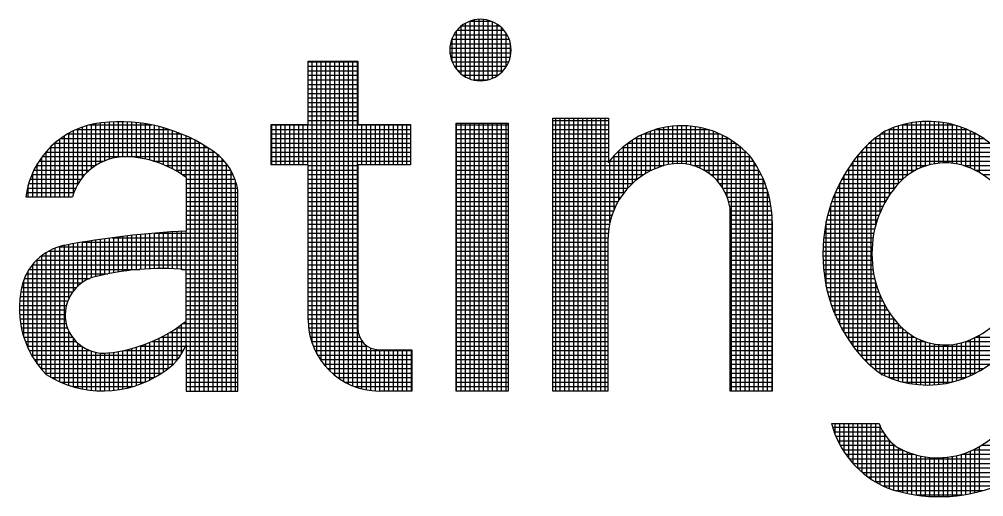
# Model space of a CAD drawing. Header units: inches. Extents: x 1131 to 1972, y 12 to 606.
# Drawn here: x 1849.636 to 1853.351, y 111.971 to 113.808 of the extents above; entities that cross this region are included whole.
import ezdxf

# ---------------------------------------------------------------- set-up
doc = ezdxf.new("R2010")
doc.units = ezdxf.units.IN
doc.header["$MEASUREMENT"] = 0
doc.layers.add('BG ÇÑ±¹Áö¿ª³\xad¹æ±â¼úÁÖ½ÄÈ¸»ç CI', color=7, linetype='Continuous')

msp = doc.modelspace()

# ---------------------------------------------------------------- linework, layer by layer
at = {"layer": 'BG ÇÑ±¹Áö¿ª³\xad¹æ±â¼úÁÖ½ÄÈ¸»ç CI', "color": 7, "linetype": 'Continuous', "lineweight": 25}
for p, q in [((1851.3378, 113.5984), (1851.3378, 113.7818)), ((1851.3402, 113.7837), (1851.4846, 113.7837)), ((1851.3552, 113.5867), (1851.3552, 113.7936)), ((1851.3716, 113.8011), (1851.4532, 113.8011)), ((1851.3726, 113.5789), (1851.3726, 113.8014)), ((1851.3899, 113.5741), (1851.3899, 113.8062)), ((1851.4073, 113.5721), (1851.4073, 113.8082)), ((1851.4247, 113.5726), (1851.4247, 113.8077)), ((1851.442, 113.5757), (1851.442, 113.8046)), ((1851.4594, 113.5817), (1851.4594, 113.7986)), ((1851.4768, 113.591), (1851.4768, 113.7893)), ((1851.3099, 113.749), (1851.5149, 113.749)), ((1851.3205, 113.6158), (1851.3205, 113.7644)), ((1851.3221, 113.7663), (1851.5027, 113.7663)), ((1851.4941, 113.6048), (1851.4941, 113.7755)), ((1851.5115, 113.6257), (1851.5115, 113.7546)), ((1851.2967, 113.7143), (1851.5281, 113.7143)), ((1851.3017, 113.7316), (1851.5231, 113.7316)), ((1851.3031, 113.6451), (1851.3031, 113.7351)), ((1851.5289, 113.67), (1851.5289, 113.7103)), ((1851.2944, 113.6969), (1851.5304, 113.6969)), ((1851.2947, 113.6795), (1851.5301, 113.6795)), ((1850.7492, 113.4034), (1850.7492, 113.647)), ((1850.7492, 113.647), (1850.9396, 113.647)), ((1850.7492, 113.6448), (1850.9396, 113.6448)), ((1850.7648, 112.56), (1850.7648, 113.647)), ((1850.7822, 112.5209), (1850.7822, 113.647)), ((1850.7995, 112.493), (1850.7995, 113.647)), ((1850.8169, 112.471), (1850.8169, 113.647)), ((1850.8343, 112.4529), (1850.8343, 113.647)), ((1850.8516, 112.4378), (1850.8516, 113.647)), ((1850.869, 112.4249), (1850.869, 113.647)), ((1850.8864, 112.4141), (1850.8864, 113.647)), ((1850.9037, 112.4049), (1850.9037, 113.647)), ((1850.9211, 112.3973), (1850.9211, 113.647)), ((1850.9385, 112.391), (1850.9385, 113.647)), ((1850.9396, 113.647), (1850.9396, 113.4034)), ((1851.2976, 113.6622), (1851.5272, 113.6622)), ((1851.3032, 113.6448), (1851.5215, 113.6448)), ((1850.7492, 113.6274), (1850.9396, 113.6274)), ((1850.7492, 113.6101), (1850.9396, 113.6101)), ((1851.3122, 113.6274), (1851.5126, 113.6274)), ((1851.3255, 113.6101), (1851.4993, 113.6101)), ((1850.7492, 113.5927), (1850.9396, 113.5927)), ((1850.7492, 113.5753), (1850.9396, 113.5753)), ((1851.3455, 113.5927), (1851.4793, 113.5927)), ((1851.3843, 113.5753), (1851.4405, 113.5753)), ((1850.7492, 113.558), (1850.9396, 113.558)), ((1850.7492, 113.5406), (1850.9396, 113.5406)), ((1850.7492, 113.5232), (1850.9396, 113.5232)), ((1850.7492, 113.5059), (1850.9396, 113.5059)), ((1850.7492, 113.4885), (1850.9396, 113.4885)), ((1850.7492, 113.4712), (1850.9396, 113.4712)), ((1850.7492, 113.4538), (1850.9396, 113.4538)), ((1849.9487, 113.2561), (1849.9487, 113.4099)), ((1849.966, 113.264), (1849.966, 113.4117)), ((1849.9834, 113.2701), (1849.9834, 113.413)), ((1850.0008, 113.2745), (1850.0008, 113.4138)), ((1850.0181, 113.2775), (1850.0181, 113.4141)), ((1850.0355, 113.2789), (1850.0355, 113.414)), ((1850.0529, 113.2789), (1850.0529, 113.4134)), ((1850.0702, 113.2779), (1850.0702, 113.4123)), ((1850.0876, 113.2761), (1850.0876, 113.4107)), ((1850.7492, 113.4364), (1850.9396, 113.4364)), ((1850.7492, 113.4191), (1850.9396, 113.4191)), ((1851.691, 112.3777), (1851.691, 113.4281)), ((1851.691, 113.4281), (1851.9059, 113.4281)), ((1851.691, 113.4191), (1851.9059, 113.4191)), ((1851.7025, 112.3777), (1851.7025, 113.4281)), ((1851.7199, 112.3777), (1851.7199, 113.4281)), ((1851.7372, 112.3777), (1851.7372, 113.4281)), ((1851.7546, 112.3777), (1851.7546, 113.4281)), ((1851.772, 112.3777), (1851.772, 113.4281)), ((1851.7893, 112.3777), (1851.7893, 113.4281)), ((1851.8067, 112.3777), (1851.8067, 113.4281)), ((1851.824, 112.3777), (1851.824, 113.4281)), ((1851.8414, 112.3777), (1851.8414, 113.4281)), ((1851.8588, 112.3777), (1851.8588, 113.4281)), ((1851.8761, 112.3777), (1851.8761, 113.4281)), ((1851.8935, 112.3777), (1851.8935, 113.4281)), ((1851.9059, 113.4281), (1851.9059, 113.258)), ((1853.0743, 113.2194), (1853.0743, 113.4105)), ((1853.0917, 113.2291), (1853.0917, 113.413)), ((1853.109, 113.2371), (1853.109, 113.4147)), ((1853.1264, 113.2435), (1853.1264, 113.4155)), ((1853.1437, 113.2485), (1853.1437, 113.4156)), ((1853.1611, 113.2521), (1853.1611, 113.4148)), ((1853.1785, 113.2545), (1853.1785, 113.4133)), ((1853.1958, 113.2556), (1853.1958, 113.4109)), ((1849.8445, 113.1357), (1849.8445, 113.3791)), ((1849.8559, 113.3843), (1850.2134, 113.3843)), ((1849.8619, 113.1739), (1849.8619, 113.3869)), ((1849.8792, 113.1994), (1849.8792, 113.3936)), ((1849.8966, 113.2187), (1849.8966, 113.3991)), ((1849.9058, 113.4017), (1850.1464, 113.4017)), ((1849.914, 113.2339), (1849.914, 113.4037)), ((1849.9313, 113.2462), (1849.9313, 113.4073)), ((1850.105, 113.2736), (1850.105, 113.4086)), ((1850.1223, 113.2703), (1850.1223, 113.4061)), ((1850.1397, 113.2662), (1850.1397, 113.403)), ((1850.1571, 113.2613), (1850.1571, 113.3995)), ((1850.1744, 113.2555), (1850.1744, 113.3954)), ((1850.1918, 113.2488), (1850.1918, 113.3908)), ((1850.2091, 113.2412), (1850.2091, 113.3857)), ((1850.2265, 113.2326), (1850.2265, 113.38)), ((1850.2439, 113.2229), (1850.2439, 113.3738)), ((1850.6063, 113.2487), (1850.6063, 113.4034)), ((1850.6063, 113.4034), (1850.7492, 113.4034)), ((1850.6063, 113.4017), (1851.1431, 113.4017)), ((1850.6063, 113.3843), (1851.1431, 113.3843)), ((1850.6085, 113.2487), (1850.6085, 113.4034)), ((1850.6259, 113.2487), (1850.6259, 113.4034)), ((1850.6433, 113.2487), (1850.6433, 113.4034)), ((1850.6606, 113.2487), (1850.6606, 113.4034)), ((1850.678, 113.2487), (1850.678, 113.4034)), ((1850.6954, 113.2487), (1850.6954, 113.4034)), ((1850.7127, 113.2487), (1850.7127, 113.4034)), ((1850.7301, 113.2487), (1850.7301, 113.4034)), ((1850.7474, 113.2487), (1850.7474, 113.4034)), ((1850.9396, 113.4034), (1851.1431, 113.4034)), ((1850.9558, 113.2487), (1850.9558, 113.4034)), ((1850.9732, 113.2487), (1850.9732, 113.4034)), ((1850.9906, 113.2487), (1850.9906, 113.4034)), ((1851.0079, 113.2487), (1851.0079, 113.4034)), ((1851.0253, 113.2487), (1851.0253, 113.4034)), ((1851.0426, 113.2487), (1851.0426, 113.4034)), ((1851.06, 113.2487), (1851.06, 113.4034)), ((1851.0774, 113.2487), (1851.0774, 113.4034)), ((1851.0947, 113.2487), (1851.0947, 113.4034)), ((1851.1121, 113.2487), (1851.1121, 113.4034)), ((1851.1295, 113.2487), (1851.1295, 113.4034)), ((1851.1431, 113.4034), (1851.1431, 113.2487)), ((1851.3195, 113.4086), (1851.5192, 113.4086)), ((1851.3195, 112.3777), (1851.3195, 113.4086)), ((1851.3195, 113.4017), (1851.5192, 113.4017)), ((1851.3195, 113.3843), (1851.5192, 113.3843)), ((1851.3205, 112.3777), (1851.3205, 113.4086)), ((1851.3378, 112.3777), (1851.3378, 113.4086)), ((1851.3552, 112.3777), (1851.3552, 113.4086)), ((1851.3726, 112.3777), (1851.3726, 113.4086)), ((1851.3899, 112.3777), (1851.3899, 113.4086)), ((1851.4073, 112.3777), (1851.4073, 113.4086)), ((1851.4247, 112.3777), (1851.4247, 113.4086)), ((1851.442, 112.3777), (1851.442, 113.4086)), ((1851.4594, 112.3777), (1851.4594, 113.4086)), ((1851.4768, 112.3777), (1851.4768, 113.4086)), ((1851.4941, 112.3777), (1851.4941, 113.4086)), ((1851.5115, 112.3777), (1851.5115, 113.4086)), ((1851.5192, 113.4086), (1851.5192, 112.3777)), ((1851.691, 113.4017), (1851.9059, 113.4017)), ((1851.691, 113.3843), (1851.9059, 113.3843)), ((1852.0671, 113.2251), (1852.0671, 113.3775)), ((1852.0845, 113.2331), (1852.0845, 113.3834)), ((1852.0877, 113.3843), (1852.2881, 113.3843)), ((1852.1019, 113.2399), (1852.1019, 113.3882)), ((1852.1192, 113.2455), (1852.1192, 113.3921)), ((1852.1366, 113.2496), (1852.1366, 113.3951)), ((1852.154, 113.2522), (1852.154, 113.3972)), ((1852.1713, 113.2533), (1852.1713, 113.3985)), ((1852.1887, 113.2529), (1852.1887, 113.3989)), ((1852.2061, 113.2509), (1852.2061, 113.3984)), ((1852.2234, 113.2474), (1852.2234, 113.3971)), ((1852.2408, 113.2423), (1852.2408, 113.3949)), ((1852.2582, 113.2353), (1852.2582, 113.3918)), ((1852.2755, 113.2264), (1852.2755, 113.3878)), ((1852.2929, 113.2151), (1852.2929, 113.3829)), ((1852.3103, 113.201), (1852.3103, 113.377)), ((1852.9701, 113.1024), (1852.9701, 113.3769)), ((1852.9856, 113.3843), (1853.2871, 113.3843)), ((1852.9875, 113.1312), (1852.9875, 113.3851)), ((1853.0048, 113.1555), (1853.0048, 113.3921)), ((1853.0222, 113.1764), (1853.0222, 113.398)), ((1853.0345, 113.4017), (1853.2382, 113.4017)), ((1853.0396, 113.1936), (1853.0396, 113.4031)), ((1853.0569, 113.2077), (1853.0569, 113.4072)), ((1853.2132, 113.2554), (1853.2132, 113.4078)), ((1853.2306, 113.254), (1853.2306, 113.4037)), ((1853.2479, 113.2514), (1853.2479, 113.3988)), ((1853.2653, 113.2475), (1853.2653, 113.393)), ((1853.2827, 113.2422), (1853.2827, 113.3862)), ((1853.3, 113.2356), (1853.3, 113.3784)), ((1849.7924, 113.1252), (1849.7924, 113.3475)), ((1849.7953, 113.3496), (1850.2999, 113.3496)), ((1849.8098, 113.1252), (1849.8098, 113.3595)), ((1849.8219, 113.367), (1850.2612, 113.367)), ((1849.8271, 113.1252), (1849.8271, 113.37)), ((1850.2612, 113.212), (1850.2612, 113.367)), ((1850.2786, 113.1999), (1850.2786, 113.3595)), ((1850.296, 112.3777), (1850.296, 113.3515)), ((1850.3133, 112.3777), (1850.3133, 113.3428)), ((1850.6063, 113.367), (1851.1431, 113.367)), ((1850.6063, 113.3496), (1851.1431, 113.3496)), ((1851.3195, 113.367), (1851.5192, 113.367)), ((1851.3195, 113.3496), (1851.5192, 113.3496)), ((1851.691, 113.367), (1851.9059, 113.367)), ((1851.691, 113.3496), (1851.9059, 113.3496)), ((1851.9977, 113.1766), (1851.9977, 113.3432)), ((1852.0081, 113.3496), (1852.3677, 113.3496)), ((1852.0151, 113.1916), (1852.0151, 113.3536)), ((1852.0324, 113.2045), (1852.0324, 113.3627)), ((1852.0413, 113.367), (1852.3345, 113.367)), ((1852.0498, 113.2156), (1852.0498, 113.3707)), ((1852.3276, 113.1831), (1852.3276, 113.37)), ((1852.345, 113.1596), (1852.345, 113.362)), ((1852.3623, 113.1251), (1852.3623, 113.3527)), ((1852.3797, 112.3777), (1852.3797, 113.3421)), ((1852.918, 112.4728), (1852.918, 113.3381)), ((1852.9318, 113.3496), (1853.35, 113.3496)), ((1852.9354, 113.0173), (1852.9354, 113.3524)), ((1852.9527, 113.0667), (1852.9527, 113.3653)), ((1852.9551, 113.367), (1853.322, 113.367)), ((1853.3174, 113.2276), (1853.3174, 113.3695)), ((1853.3348, 113.2184), (1853.3348, 113.3595)), ((1849.7403, 113.1252), (1849.7403, 113.2995)), ((1849.7546, 113.3149), (1850.3616, 113.3149)), ((1849.7577, 113.1252), (1849.7577, 113.3179)), ((1849.7733, 113.3322), (1850.3328, 113.3322)), ((1849.775, 113.1252), (1849.775, 113.3337)), ((1850.3307, 112.3777), (1850.3307, 113.3334)), ((1850.3481, 112.3777), (1850.3481, 113.3233)), ((1850.3654, 112.3777), (1850.3654, 113.3124)), ((1850.3828, 112.3777), (1850.3828, 113.3008)), ((1850.6063, 113.3322), (1851.1431, 113.3322)), ((1850.6063, 113.3149), (1851.1431, 113.3149)), ((1851.3195, 113.3322), (1851.5192, 113.3322)), ((1851.3195, 113.3149), (1851.5192, 113.3149)), ((1851.691, 113.3322), (1851.9059, 113.3322)), ((1851.691, 113.3149), (1851.9059, 113.3149)), ((1851.9456, 113.112), (1851.9456, 113.3025)), ((1851.9594, 113.3149), (1852.4164, 113.3149)), ((1851.963, 113.1379), (1851.963, 113.3178)), ((1851.9803, 113.1589), (1851.9803, 113.3313)), ((1851.9816, 113.3322), (1852.3942, 113.3322)), ((1852.3971, 112.3777), (1852.3971, 113.3301)), ((1852.4144, 112.3777), (1852.4144, 113.3165)), ((1852.4318, 112.3777), (1852.4318, 113.3009)), ((1852.8833, 112.5067), (1852.8833, 113.3042)), ((1852.8933, 113.3149), (1853.3935, 113.3149)), ((1852.9006, 112.4887), (1852.9006, 113.3222)), ((1852.9114, 113.3322), (1853.3734, 113.3322)), ((1849.7124, 113.2628), (1849.9631, 113.2628)), ((1849.7229, 113.1252), (1849.7229, 113.2779)), ((1849.7246, 113.2801), (1850.4089, 113.2801)), ((1849.7386, 113.2975), (1850.3874, 113.2975)), ((1850.152, 113.2628), (1850.4258, 113.2628)), ((1850.4002, 112.3777), (1850.4002, 113.2877)), ((1850.4175, 112.3777), (1850.4175, 113.2717)), ((1850.6063, 113.2975), (1851.1431, 113.2975)), ((1850.6063, 113.2801), (1851.1431, 113.2801)), ((1850.6063, 113.2628), (1851.1431, 113.2628)), ((1851.3195, 113.2975), (1851.5192, 113.2975)), ((1851.3195, 113.2801), (1851.5192, 113.2801)), ((1851.3195, 113.2628), (1851.5192, 113.2628)), ((1851.691, 113.2975), (1851.9059, 113.2975)), ((1851.691, 113.2801), (1851.9059, 113.2801)), ((1851.691, 113.2628), (1851.9059, 113.2628)), ((1851.9095, 113.2628), (1852.4639, 113.2628)), ((1851.9109, 113.0252), (1851.9109, 113.2645)), ((1851.924, 113.2801), (1852.4515, 113.2801)), ((1851.9282, 113.0782), (1851.9282, 113.2849)), ((1851.9405, 113.2975), (1852.4353, 113.2975)), ((1852.4492, 112.3777), (1852.4492, 113.2831)), ((1852.8486, 112.5492), (1852.8486, 113.2618)), ((1852.8493, 113.2628), (1853.4402, 113.2628)), ((1852.8628, 113.2801), (1853.4265, 113.2801)), ((1852.8659, 112.5269), (1852.8659, 113.284)), ((1852.8773, 113.2975), (1853.411, 113.2975)), ((1849.6926, 113.228), (1849.9068, 113.228)), ((1849.7018, 113.2454), (1849.93, 113.2454)), ((1849.7056, 113.1252), (1849.7056, 113.2519)), ((1850.1998, 113.2454), (1850.4395, 113.2454)), ((1850.2349, 113.228), (1850.4506, 113.228)), ((1850.4349, 112.3777), (1850.4349, 113.2516)), ((1850.4523, 112.3777), (1850.4523, 113.2252)), ((1850.7492, 113.2487), (1850.6063, 113.2487)), ((1850.7492, 112.6512), (1850.7492, 113.2487)), ((1850.7492, 113.2454), (1850.9396, 113.2454)), ((1850.7492, 113.228), (1850.9396, 113.228)), ((1851.1431, 113.2487), (1850.9396, 113.2487)), ((1850.9396, 113.2487), (1850.9396, 112.6196)), ((1851.3195, 113.2454), (1851.5192, 113.2454)), ((1851.3195, 113.228), (1851.5192, 113.228)), ((1851.691, 113.2454), (1852.1191, 113.2454)), ((1851.691, 113.228), (1852.0732, 113.228)), ((1852.2309, 113.2454), (1852.475, 113.2454)), ((1852.2726, 113.228), (1852.485, 113.228)), ((1852.4665, 112.3777), (1852.4665, 113.2588)), ((1852.4839, 112.3777), (1852.4839, 113.2301)), ((1852.8253, 113.228), (1853.0895, 113.228)), ((1852.8312, 112.5738), (1852.8312, 113.2371)), ((1852.8368, 113.2454), (1853.1325, 113.2454)), ((1853.2727, 113.2454), (1853.4524, 113.2454)), ((1853.3166, 113.228), (1853.4631, 113.228)), ((1849.6778, 113.1933), (1849.8746, 113.1933)), ((1849.6846, 113.2107), (1849.8889, 113.2107)), ((1849.6882, 113.1252), (1849.6882, 113.2188)), ((1850.2633, 113.2107), (1850.4597, 113.2107)), ((1850.279, 113.1996), (1850.279, 112.9934)), ((1850.279, 113.1933), (1850.4669, 113.1933)), ((1850.7492, 113.2107), (1850.9396, 113.2107)), ((1850.7492, 113.1933), (1850.9396, 113.1933)), ((1851.3195, 113.2107), (1851.5192, 113.2107)), ((1851.3195, 113.1933), (1851.5192, 113.1933)), ((1851.691, 113.2107), (1852.0418, 113.2107)), ((1851.691, 113.1933), (1852.0172, 113.1933)), ((1852.2988, 113.2107), (1852.4939, 113.2107)), ((1852.3183, 113.1933), (1852.5019, 113.1933)), ((1852.5013, 112.3777), (1852.5013, 113.1947)), ((1852.8047, 113.1933), (1853.0392, 113.1933)), ((1852.8138, 112.6015), (1852.8138, 113.2094)), ((1852.8146, 113.2107), (1853.061, 113.2107)), ((1853.3474, 113.2107), (1853.6548, 113.2107)), ((1849.6675, 113.1586), (1849.8538, 113.1586)), ((1849.6708, 113.1252), (1849.6708, 113.1715)), ((1849.6722, 113.176), (1849.863, 113.176)), ((1850.279, 113.176), (1850.4724, 113.176)), ((1850.279, 113.1586), (1850.4765, 113.1586)), ((1850.4696, 112.3777), (1850.4696, 113.1854)), ((1850.7492, 113.176), (1850.9396, 113.176)), ((1850.7492, 113.1586), (1850.9396, 113.1586)), ((1851.3195, 113.176), (1851.5192, 113.176)), ((1851.3195, 113.1586), (1851.5192, 113.1586)), ((1851.691, 113.176), (1851.997, 113.176)), ((1851.691, 113.1586), (1851.98, 113.1586)), ((1852.3335, 113.176), (1852.5089, 113.176)), ((1852.3456, 113.1586), (1852.515, 113.1586)), ((1852.7871, 113.1586), (1853.0073, 113.1586)), ((1852.7955, 113.176), (1853.0218, 113.176)), ((1852.7965, 112.6331), (1852.7965, 113.1778)), ((1849.6613, 113.1252), (1849.8412, 113.1252)), ((1849.6638, 113.1412), (1849.8465, 113.1412)), ((1850.279, 113.1412), (1850.4782, 113.1412)), ((1850.279, 113.1239), (1850.4782, 113.1239)), ((1850.4782, 112.3777), (1850.4782, 113.1481)), ((1850.7492, 113.1412), (1850.9396, 113.1412)), ((1850.7492, 113.1239), (1850.9396, 113.1239)), ((1851.3195, 113.1412), (1851.5192, 113.1412)), ((1851.3195, 113.1239), (1851.5192, 113.1239)), ((1851.691, 113.1412), (1851.9655, 113.1412)), ((1851.691, 113.1239), (1851.9531, 113.1239)), ((1852.3553, 113.1412), (1852.5203, 113.1412)), ((1852.3628, 113.1239), (1852.5248, 113.1239)), ((1852.5186, 112.3777), (1852.5186, 113.147)), ((1852.7722, 113.1239), (1852.9827, 113.1239)), ((1852.7791, 112.6702), (1852.7791, 113.1407)), ((1852.7793, 113.1412), (1852.9943, 113.1412)), ((1850.279, 113.1065), (1850.4782, 113.1065)), ((1850.279, 113.0891), (1850.4782, 113.0891)), ((1850.7492, 113.1065), (1850.9396, 113.1065)), ((1850.7492, 113.0891), (1850.9396, 113.0891)), ((1851.3195, 113.1065), (1851.5192, 113.1065)), ((1851.3195, 113.0891), (1851.5192, 113.0891)), ((1851.691, 113.1065), (1851.9424, 113.1065)), ((1851.691, 113.0891), (1851.9333, 113.0891)), ((1852.3686, 113.1065), (1852.5285, 113.1065)), ((1852.3726, 113.0891), (1852.5315, 113.0891)), ((1852.374, 112.3777), (1852.374, 113.0808)), ((1852.7599, 113.0891), (1852.9631, 113.0891)), ((1852.7617, 112.7162), (1852.7617, 113.0948)), ((1852.7658, 113.1065), (1852.9724, 113.1065)), ((1850.279, 113.0718), (1850.4782, 113.0718)), ((1850.279, 113.0544), (1850.4782, 113.0544)), ((1850.7492, 113.0718), (1850.9396, 113.0718)), ((1850.7492, 113.0544), (1850.9396, 113.0544)), ((1851.3195, 113.0718), (1851.5192, 113.0718)), ((1851.3195, 113.0544), (1851.5192, 113.0544)), ((1851.691, 113.0718), (1851.9255, 113.0718)), ((1851.691, 113.0544), (1851.9191, 113.0544)), ((1852.374, 113.0718), (1852.5337, 113.0718)), ((1852.374, 113.0544), (1852.5352, 113.0544)), ((1852.7499, 113.0544), (1852.9477, 113.0544)), ((1852.7546, 113.0718), (1852.9549, 113.0718)), ((1850.279, 113.037), (1850.4782, 113.037)), ((1850.279, 113.0197), (1850.4782, 113.0197)), ((1850.279, 113.0023), (1850.4782, 113.0023)), ((1850.7492, 113.037), (1850.9396, 113.037)), ((1850.7492, 113.0197), (1850.9396, 113.0197)), ((1850.7492, 113.0023), (1850.9396, 113.0023)), ((1851.3195, 113.037), (1851.5192, 113.037)), ((1851.3195, 113.0197), (1851.5192, 113.0197)), ((1851.3195, 113.0023), (1851.5192, 113.0023)), ((1851.691, 113.037), (1851.9138, 113.037)), ((1851.691, 113.0197), (1851.9097, 113.0197)), ((1851.691, 113.0023), (1851.9066, 113.0023)), ((1852.374, 113.037), (1852.5359, 113.037)), ((1852.374, 113.0197), (1852.536, 113.0197)), ((1852.374, 113.0023), (1852.536, 113.0023)), ((1852.536, 112.3777), (1852.536, 113.033)), ((1852.536, 113.0312), (1852.536, 112.3777)), ((1852.7392, 113.0023), (1852.9315, 113.0023)), ((1852.7422, 113.0197), (1852.9361, 113.0197)), ((1852.7444, 112.7805), (1852.7444, 113.0304)), ((1852.7458, 113.037), (1852.9415, 113.037)), ((1849.9834, 112.8299), (1849.9834, 112.9661)), ((1849.9945, 112.9676), (1850.4782, 112.9676)), ((1850.0008, 112.8331), (1850.0008, 112.9684)), ((1850.0181, 112.8361), (1850.0181, 112.9706)), ((1850.0355, 112.8388), (1850.0355, 112.9727)), ((1850.0529, 112.8411), (1850.0529, 112.9748)), ((1850.0702, 112.8432), (1850.0702, 112.9767)), ((1850.0876, 112.8449), (1850.0876, 112.9786)), ((1850.105, 112.8464), (1850.105, 112.9804)), ((1850.1223, 112.8475), (1850.1223, 112.9821)), ((1850.1397, 112.8484), (1850.1397, 112.9837)), ((1850.1541, 112.9849), (1850.4782, 112.9849)), ((1850.1571, 112.8489), (1850.1571, 112.9852)), ((1850.1744, 112.8492), (1850.1744, 112.9866)), ((1850.1918, 112.8491), (1850.1918, 112.988)), ((1850.2091, 112.8488), (1850.2091, 112.9892)), ((1850.2265, 112.8482), (1850.2265, 112.9904)), ((1850.2439, 112.8473), (1850.2439, 112.9915)), ((1850.2612, 112.846), (1850.2612, 112.9925)), ((1850.2786, 112.8445), (1850.2786, 112.9934)), ((1850.7492, 112.9849), (1850.9396, 112.9849)), ((1850.7492, 112.9676), (1850.9396, 112.9676)), ((1851.3195, 112.9849), (1851.5192, 112.9849)), ((1851.3195, 112.9676), (1851.5192, 112.9676)), ((1851.691, 112.9849), (1851.9046, 112.9849)), ((1851.691, 112.9676), (1851.9036, 112.9676)), ((1852.374, 112.9849), (1852.536, 112.9849)), ((1852.374, 112.9676), (1852.536, 112.9676)), ((1852.7346, 112.9676), (1852.9248, 112.9676)), ((1852.7366, 112.9849), (1852.9278, 112.9849)), ((1849.775, 112.4212), (1849.775, 112.928)), ((1849.7889, 112.9329), (1850.4782, 112.9329)), ((1849.7924, 112.413), (1849.7924, 112.9339)), ((1849.8098, 112.4057), (1849.8098, 112.9381)), ((1849.8271, 112.7333), (1849.8271, 112.9413)), ((1849.8445, 112.762), (1849.8445, 112.9445)), ((1849.8619, 112.7812), (1849.8619, 112.9475)), ((1849.8781, 112.9502), (1850.4782, 112.9502)), ((1849.8792, 112.7953), (1849.8792, 112.9504)), ((1849.8966, 112.8057), (1849.8966, 112.9532)), ((1849.914, 112.8134), (1849.914, 112.956)), ((1849.9313, 112.8182), (1849.9313, 112.9586)), ((1849.9487, 112.8224), (1849.9487, 112.9612)), ((1849.966, 112.8263), (1849.966, 112.9637)), ((1850.7492, 112.9502), (1850.9396, 112.9502)), ((1850.7492, 112.9329), (1850.9396, 112.9329)), ((1851.3195, 112.9502), (1851.5192, 112.9502)), ((1851.3195, 112.9329), (1851.5192, 112.9329)), ((1851.691, 112.9502), (1851.9036, 112.9502)), ((1851.691, 112.9329), (1851.9036, 112.9329)), ((1851.9036, 112.9537), (1851.9036, 112.3777)), ((1852.374, 112.9502), (1852.536, 112.9502)), ((1852.374, 112.9329), (1852.536, 112.9329)), ((1852.7322, 112.9329), (1852.9212, 112.9329)), ((1852.7332, 112.9502), (1852.9226, 112.9502)), ((1849.722, 112.8981), (1850.4782, 112.8981)), ((1849.7229, 112.4598), (1849.7229, 112.8988)), ((1849.7403, 112.4409), (1849.7403, 112.9108)), ((1849.7483, 112.9155), (1850.4782, 112.9155)), ((1849.7577, 112.4305), (1849.7577, 112.9204)), ((1850.7492, 112.9155), (1850.9396, 112.9155)), ((1850.7492, 112.8981), (1850.9396, 112.8981)), ((1851.3195, 112.9155), (1851.5192, 112.9155)), ((1851.3195, 112.8981), (1851.5192, 112.8981)), ((1851.691, 112.9155), (1851.9036, 112.9155)), ((1851.691, 112.8981), (1851.9036, 112.8981)), ((1852.374, 112.9155), (1852.536, 112.9155)), ((1852.374, 112.8981), (1852.536, 112.8981)), ((1852.7317, 112.9155), (1852.9205, 112.9155)), ((1852.7317, 112.8981), (1852.9205, 112.8981)), ((1849.6867, 112.8634), (1850.4782, 112.8634)), ((1849.6882, 112.5082), (1849.6882, 112.8653)), ((1849.7023, 112.8808), (1850.4782, 112.8808)), ((1849.7056, 112.4819), (1849.7056, 112.884)), ((1850.7492, 112.8808), (1850.9396, 112.8808)), ((1850.7492, 112.8634), (1850.9396, 112.8634)), ((1851.3195, 112.8808), (1851.5192, 112.8808)), ((1851.3195, 112.8634), (1851.5192, 112.8634)), ((1851.691, 112.8808), (1851.9036, 112.8808)), ((1851.691, 112.8634), (1851.9036, 112.8634)), ((1852.374, 112.8808), (1852.536, 112.8808)), ((1852.374, 112.8634), (1852.536, 112.8634)), ((1852.7321, 112.8808), (1852.921, 112.8808)), ((1852.733, 112.8634), (1852.9223, 112.8634)), ((1849.6641, 112.8287), (1849.9774, 112.8287)), ((1849.6708, 112.5408), (1849.6708, 112.8407)), ((1849.6742, 112.846), (1850.1007, 112.846)), ((1850.2615, 112.846), (1850.4782, 112.846)), ((1850.279, 112.6472), (1850.279, 112.8447)), ((1850.279, 112.8287), (1850.4782, 112.8287)), ((1850.7492, 112.846), (1850.9396, 112.846)), ((1850.7492, 112.8287), (1850.9396, 112.8287)), ((1851.3195, 112.846), (1851.5192, 112.846)), ((1851.3195, 112.8287), (1851.5192, 112.8287)), ((1851.691, 112.846), (1851.9036, 112.846)), ((1851.691, 112.8287), (1851.9036, 112.8287)), ((1852.374, 112.846), (1852.536, 112.846)), ((1852.374, 112.8287), (1852.536, 112.8287)), ((1852.7344, 112.846), (1852.9244, 112.846)), ((1852.7363, 112.8287), (1852.9272, 112.8287)), ((1849.6499, 112.7939), (1849.8773, 112.7939)), ((1849.6535, 112.5851), (1849.6535, 112.8047)), ((1849.6561, 112.8113), (1849.9086, 112.8113)), ((1850.279, 112.8113), (1850.4782, 112.8113)), ((1850.279, 112.7939), (1850.4782, 112.7939)), ((1850.7492, 112.8113), (1850.9396, 112.8113)), ((1850.7492, 112.7939), (1850.9396, 112.7939)), ((1851.3195, 112.8113), (1851.5192, 112.8113)), ((1851.3195, 112.7939), (1851.5192, 112.7939)), ((1851.691, 112.8113), (1851.9036, 112.8113)), ((1851.691, 112.7939), (1851.9036, 112.7939)), ((1852.374, 112.8113), (1852.536, 112.8113)), ((1852.374, 112.7939), (1852.536, 112.7939)), ((1852.7387, 112.8113), (1852.9309, 112.8113)), ((1852.7417, 112.7939), (1852.9353, 112.7939)), ((1852.9354, 112.4585), (1852.9354, 112.7937)), ((1849.6392, 112.7418), (1849.8314, 112.7418)), ((1849.6418, 112.7592), (1849.8424, 112.7592)), ((1849.6453, 112.7766), (1849.8571, 112.7766)), ((1850.279, 112.7766), (1850.4782, 112.7766)), ((1850.279, 112.7592), (1850.4782, 112.7592)), ((1850.279, 112.7418), (1850.4782, 112.7418)), ((1850.7492, 112.7766), (1850.9396, 112.7766)), ((1850.7492, 112.7592), (1850.9396, 112.7592)), ((1850.7492, 112.7418), (1850.9396, 112.7418)), ((1851.3195, 112.7766), (1851.5192, 112.7766)), ((1851.3195, 112.7592), (1851.5192, 112.7592)), ((1851.3195, 112.7418), (1851.5192, 112.7418)), ((1851.691, 112.7766), (1851.9036, 112.7766)), ((1851.691, 112.7592), (1851.9036, 112.7592)), ((1851.691, 112.7418), (1851.9036, 112.7418)), ((1852.374, 112.7766), (1852.536, 112.7766)), ((1852.374, 112.7592), (1852.536, 112.7592)), ((1852.374, 112.7418), (1852.536, 112.7418)), ((1852.7452, 112.7766), (1852.9406, 112.7766)), ((1852.7493, 112.7592), (1852.9467, 112.7592)), ((1852.7539, 112.7418), (1852.9538, 112.7418)), ((1852.9527, 112.4456), (1852.9527, 112.7442)), ((1849.6364, 112.7071), (1849.8177, 112.7071)), ((1849.6374, 112.7245), (1849.8234, 112.7245)), ((1850.279, 112.7245), (1850.4782, 112.7245)), ((1850.279, 112.7071), (1850.4782, 112.7071)), ((1850.7492, 112.7245), (1850.9396, 112.7245)), ((1850.7492, 112.7071), (1850.9396, 112.7071)), ((1851.3195, 112.7245), (1851.5192, 112.7245)), ((1851.3195, 112.7071), (1851.5192, 112.7071)), ((1851.691, 112.7245), (1851.9036, 112.7245)), ((1851.691, 112.7071), (1851.9036, 112.7071)), ((1852.374, 112.7245), (1852.536, 112.7245)), ((1852.374, 112.7071), (1852.536, 112.7071)), ((1852.759, 112.7245), (1852.9618, 112.7245)), ((1852.7648, 112.7071), (1852.9709, 112.7071)), ((1852.9701, 112.4359), (1852.9701, 112.7085)), ((1849.6363, 112.6897), (1849.8143, 112.6897)), ((1849.637, 112.6724), (1849.8128, 112.6724)), ((1850.279, 112.6897), (1850.4782, 112.6897)), ((1850.279, 112.6724), (1850.4782, 112.6724)), ((1850.7492, 112.6897), (1850.9396, 112.6897)), ((1850.7492, 112.6724), (1850.9396, 112.6724)), ((1851.3195, 112.6897), (1851.5192, 112.6897)), ((1851.3195, 112.6724), (1851.5192, 112.6724)), ((1851.691, 112.6897), (1851.9036, 112.6897)), ((1851.691, 112.6724), (1851.9036, 112.6724)), ((1852.374, 112.6897), (1852.536, 112.6897)), ((1852.374, 112.6724), (1852.536, 112.6724)), ((1852.7712, 112.6897), (1852.981, 112.6897)), ((1852.7782, 112.6724), (1852.9924, 112.6724)), ((1852.9875, 112.4286), (1852.9875, 112.6797)), ((1849.6385, 112.655), (1849.8134, 112.655)), ((1849.6409, 112.6377), (1849.8166, 112.6377)), ((1850.2612, 112.5204), (1850.2612, 112.6336)), ((1850.2667, 112.6377), (1850.4782, 112.6377)), ((1850.2786, 112.5544), (1850.2786, 112.6469)), ((1850.279, 112.655), (1850.4782, 112.655)), ((1850.7492, 112.655), (1850.9396, 112.655)), ((1850.7495, 112.6377), (1850.9396, 112.6377)), ((1851.3195, 112.655), (1851.5192, 112.655)), ((1851.3195, 112.6377), (1851.5192, 112.6377)), ((1851.691, 112.655), (1851.9036, 112.655)), ((1851.691, 112.6377), (1851.9036, 112.6377)), ((1852.374, 112.655), (1852.536, 112.655)), ((1852.374, 112.6377), (1852.536, 112.6377)), ((1852.7858, 112.655), (1853.0052, 112.655)), ((1852.7942, 112.6377), (1853.0194, 112.6377)), ((1853.0048, 112.4223), (1853.0048, 112.6555)), ((1853.0222, 112.4168), (1853.0222, 112.6345)), ((1849.6442, 112.6203), (1849.822, 112.6203)), ((1849.6483, 112.6029), (1849.8298, 112.6029)), ((1849.8271, 112.3994), (1849.8271, 112.6083)), ((1850.2091, 112.4632), (1850.2091, 112.5994)), ((1850.2152, 112.6029), (1850.4782, 112.6029)), ((1850.2265, 112.478), (1850.2265, 112.6099)), ((1850.2424, 112.6203), (1850.4782, 112.6203)), ((1850.2439, 112.4965), (1850.2439, 112.6213)), ((1850.7509, 112.6203), (1850.9396, 112.6203)), ((1850.7534, 112.6029), (1850.9413, 112.6029)), ((1851.3195, 112.6203), (1851.5192, 112.6203)), ((1851.3195, 112.6029), (1851.5192, 112.6029)), ((1851.691, 112.6203), (1851.9036, 112.6203)), ((1851.691, 112.6029), (1851.9036, 112.6029)), ((1852.374, 112.6203), (1852.536, 112.6203)), ((1852.374, 112.6029), (1852.536, 112.6029)), ((1852.8032, 112.6203), (1853.0362, 112.6203)), ((1852.813, 112.6029), (1853.0573, 112.6029)), ((1853.0396, 112.4121), (1853.0396, 112.6173)), ((1853.0569, 112.4083), (1853.0569, 112.6032)), ((1853.3348, 112.4545), (1853.3348, 112.5926)), ((1849.6533, 112.5856), (1849.8407, 112.5856)), ((1849.6593, 112.5682), (1849.8553, 112.5682)), ((1849.8445, 112.3939), (1849.8445, 112.5805)), ((1849.8619, 112.3893), (1849.8619, 112.5619)), ((1850.1223, 112.4124), (1850.1223, 112.5581)), ((1850.1397, 112.4205), (1850.1397, 112.565)), ((1850.1473, 112.5682), (1850.4782, 112.5682)), ((1850.1571, 112.4297), (1850.1571, 112.5725)), ((1850.1744, 112.44), (1850.1744, 112.5807)), ((1850.184, 112.5856), (1850.4782, 112.5856)), ((1850.1918, 112.4511), (1850.1918, 112.5897)), ((1850.7571, 112.5856), (1850.9469, 112.5856)), ((1850.762, 112.5682), (1850.9575, 112.5682)), ((1850.9558, 112.386), (1850.9558, 112.5704)), ((1851.3195, 112.5856), (1851.5192, 112.5856)), ((1851.3195, 112.5682), (1851.5192, 112.5682)), ((1851.691, 112.5856), (1851.9036, 112.5856)), ((1851.691, 112.5682), (1851.9036, 112.5682)), ((1852.374, 112.5856), (1852.536, 112.5856)), ((1852.374, 112.5682), (1852.536, 112.5682)), ((1852.8236, 112.5856), (1853.0845, 112.5856)), ((1852.835, 112.5682), (1853.124, 112.5682)), ((1853.0743, 112.4053), (1853.0743, 112.5915)), ((1853.0917, 112.4031), (1853.0917, 112.5818)), ((1853.109, 112.4016), (1853.109, 112.5738)), ((1853.1264, 112.4009), (1853.1264, 112.5674)), ((1853.1437, 112.4009), (1853.1437, 112.5624)), ((1853.1611, 112.4017), (1853.1611, 112.5588)), ((1853.1785, 112.4032), (1853.1785, 112.5565)), ((1853.2132, 112.4086), (1853.2132, 112.5555)), ((1853.2306, 112.4125), (1853.2306, 112.5569)), ((1853.2479, 112.4172), (1853.2479, 112.5595)), ((1853.2653, 112.4228), (1853.2653, 112.5634)), ((1853.2812, 112.5682), (1853.4603, 112.5682)), ((1853.2827, 112.4292), (1853.2827, 112.5687)), ((1853.3, 112.4366), (1853.3, 112.5754)), ((1853.3174, 112.445), (1853.3174, 112.5833)), ((1853.3219, 112.5856), (1853.6548, 112.5856)), ((1849.6663, 112.5508), (1849.8757, 112.5508)), ((1849.6744, 112.5335), (1849.908, 112.5335)), ((1849.8792, 112.3855), (1849.8792, 112.5484)), ((1849.8966, 112.3824), (1849.8966, 112.5385)), ((1849.914, 112.3801), (1849.914, 112.5313)), ((1849.9313, 112.3786), (1849.9313, 112.5265)), ((1849.9487, 112.3778), (1849.9487, 112.5239)), ((1849.966, 112.3778), (1849.966, 112.5233)), ((1849.9834, 112.3785), (1849.9834, 112.5247)), ((1850.0008, 112.38), (1850.0008, 112.5269)), ((1850.0181, 112.3822), (1850.0181, 112.5297)), ((1850.0355, 112.3852), (1850.0355, 112.533)), ((1850.0378, 112.5335), (1850.2688, 112.5335)), ((1850.0529, 112.3889), (1850.0529, 112.5369)), ((1850.0702, 112.3935), (1850.0702, 112.5413)), ((1850.0876, 112.3989), (1850.0876, 112.5463)), ((1850.1018, 112.5508), (1850.2771, 112.5508)), ((1850.105, 112.4052), (1850.105, 112.5519)), ((1850.279, 112.5554), (1850.279, 112.3777)), ((1850.279, 112.5508), (1850.4782, 112.5508)), ((1850.279, 112.5335), (1850.4782, 112.5335)), ((1850.7682, 112.5508), (1850.9762, 112.5508)), ((1850.7758, 112.5335), (1851.1477, 112.5335)), ((1850.9732, 112.3822), (1850.9732, 112.553)), ((1850.9906, 112.3796), (1850.9906, 112.5431)), ((1851.0079, 112.3781), (1851.0079, 112.538)), ((1851.0226, 112.5366), (1851.1477, 112.5366)), ((1851.0253, 112.3777), (1851.0253, 112.5366)), ((1851.0426, 112.3777), (1851.0426, 112.5366)), ((1851.06, 112.3777), (1851.06, 112.5366)), ((1851.0774, 112.3777), (1851.0774, 112.5366)), ((1851.0947, 112.3777), (1851.0947, 112.5366)), ((1851.1121, 112.3777), (1851.1121, 112.5366)), ((1851.1295, 112.3777), (1851.1295, 112.5366)), ((1851.1468, 112.3777), (1851.1468, 112.5366)), ((1851.1477, 112.5366), (1851.1477, 112.3777)), ((1851.3195, 112.5508), (1851.5192, 112.5508)), ((1851.3195, 112.5335), (1851.5192, 112.5335)), ((1851.691, 112.5508), (1851.9036, 112.5508)), ((1851.691, 112.5335), (1851.9036, 112.5335)), ((1852.374, 112.5508), (1852.536, 112.5508)), ((1852.374, 112.5335), (1852.536, 112.5335)), ((1852.8473, 112.5508), (1853.4471, 112.5508)), ((1852.8606, 112.5335), (1853.4324, 112.5335)), ((1853.1958, 112.4055), (1853.1958, 112.5554)), ((1849.6836, 112.5161), (1850.2585, 112.5161)), ((1849.6941, 112.4987), (1850.2458, 112.4987)), ((1849.706, 112.4814), (1850.23, 112.4814)), ((1850.279, 112.5161), (1850.4782, 112.5161)), ((1850.279, 112.4987), (1850.4782, 112.4987)), ((1850.279, 112.4814), (1850.4782, 112.4814)), ((1850.7848, 112.5161), (1851.1477, 112.5161)), ((1850.7956, 112.4987), (1851.1477, 112.4987)), ((1850.8083, 112.4814), (1851.1477, 112.4814)), ((1851.3195, 112.5161), (1851.5192, 112.5161)), ((1851.3195, 112.4987), (1851.5192, 112.4987)), ((1851.3195, 112.4814), (1851.5192, 112.4814)), ((1851.691, 112.5161), (1851.9036, 112.5161)), ((1851.691, 112.4987), (1851.9036, 112.4987)), ((1851.691, 112.4814), (1851.9036, 112.4814)), ((1852.374, 112.5161), (1852.536, 112.5161)), ((1852.374, 112.4987), (1852.536, 112.4987)), ((1852.374, 112.4814), (1852.536, 112.4814)), ((1852.875, 112.5161), (1853.4158, 112.5161)), ((1852.8906, 112.4987), (1853.397, 112.4987)), ((1852.9084, 112.4814), (1853.3755, 112.4814)), ((1849.7194, 112.464), (1850.2103, 112.464)), ((1849.7347, 112.4466), (1850.1846, 112.4466)), ((1850.279, 112.464), (1850.4782, 112.464)), ((1850.279, 112.4466), (1850.4782, 112.4466)), ((1850.8232, 112.464), (1851.1477, 112.464)), ((1850.8411, 112.4466), (1851.1477, 112.4466)), ((1851.3195, 112.464), (1851.5192, 112.464)), ((1851.3195, 112.4466), (1851.5192, 112.4466)), ((1851.691, 112.464), (1851.9036, 112.464)), ((1851.691, 112.4466), (1851.9036, 112.4466)), ((1852.374, 112.464), (1852.536, 112.464)), ((1852.374, 112.4466), (1852.536, 112.4466)), ((1852.9285, 112.464), (1853.3505, 112.464)), ((1852.9513, 112.4466), (1853.3205, 112.4466)), ((1849.7599, 112.4293), (1850.1563, 112.4293)), ((1849.7948, 112.4119), (1850.1213, 112.4119)), ((1850.279, 112.4293), (1850.4782, 112.4293)), ((1850.279, 112.4119), (1850.4782, 112.4119)), ((1850.8628, 112.4293), (1851.1477, 112.4293)), ((1850.8902, 112.4119), (1851.1477, 112.4119)), ((1851.3195, 112.4293), (1851.5192, 112.4293)), ((1851.3195, 112.4119), (1851.5192, 112.4119)), ((1851.691, 112.4293), (1851.9036, 112.4293)), ((1851.691, 112.4119), (1851.9036, 112.4119)), ((1852.374, 112.4293), (1852.536, 112.4293)), ((1852.374, 112.4119), (1852.536, 112.4119)), ((1852.9858, 112.4293), (1853.2828, 112.4293)), ((1853.0405, 112.4119), (1853.2281, 112.4119)), ((1849.8423, 112.3946), (1850.0738, 112.3946)), ((1850.279, 112.3946), (1850.4782, 112.3946)), ((1850.279, 112.3777), (1850.4782, 112.3777)), ((1850.9281, 112.3946), (1851.1477, 112.3946)), ((1851.1477, 112.3777), (1851.0226, 112.3777)), ((1851.3195, 112.3946), (1851.5192, 112.3946)), ((1851.5192, 112.3777), (1851.3195, 112.3777)), ((1851.691, 112.3946), (1851.9036, 112.3946)), ((1851.9036, 112.3777), (1851.691, 112.3777)), ((1852.374, 112.3946), (1852.536, 112.3946)), ((1852.536, 112.3777), (1852.374, 112.3777)), ((1852.7645, 112.2522), (1852.9484, 112.2522)), ((1852.7685, 112.2383), (1852.9539, 112.2383)), ((1852.7791, 112.2086), (1852.7791, 112.2522)), ((1852.7965, 112.1716), (1852.7965, 112.2522)), ((1852.8138, 112.1426), (1852.8138, 112.2522)), ((1852.8312, 112.1185), (1852.8312, 112.2522)), ((1852.8486, 112.0979), (1852.8486, 112.2522)), ((1852.8659, 112.08), (1852.8659, 112.2522)), ((1852.8833, 112.0643), (1852.8833, 112.2522)), ((1852.9006, 112.0504), (1852.9006, 112.2522)), ((1852.918, 112.0381), (1852.918, 112.2522)), ((1852.9354, 112.0272), (1852.9354, 112.2522)), ((1852.9527, 112.0176), (1852.9527, 112.241)), ((1852.7744, 112.2209), (1852.9628, 112.2209)), ((1852.7812, 112.2035), (1852.9741, 112.2035)), ((1852.789, 112.1862), (1852.9887, 112.1862)), ((1852.9701, 112.0091), (1852.9701, 112.2092)), ((1852.9875, 112.0023), (1852.9875, 112.1875)), ((1852.798, 112.1688), (1853.0076, 112.1688)), ((1852.8081, 112.1514), (1853.0374, 112.1514)), ((1853.0048, 111.9968), (1853.0048, 112.1711)), ((1853.0222, 111.9918), (1853.0222, 112.1591)), ((1853.0396, 111.9874), (1853.0396, 112.1504)), ((1853.3, 111.9831), (1853.3, 112.1468)), ((1853.3104, 112.1514), (1853.5767, 112.1514)), ((1853.3174, 111.9868), (1853.3174, 112.1549)), ((1853.3348, 111.9912), (1853.3348, 112.1643)), ((1853.3423, 112.1688), (1853.5889, 112.1688)), ((1852.8196, 112.1341), (1853.0829, 112.1341)), ((1852.8326, 112.1167), (1853.5482, 112.1167)), ((1853.0569, 111.9836), (1853.0569, 112.143)), ((1853.0743, 111.9802), (1853.0743, 112.1368)), ((1853.0917, 111.9774), (1853.0917, 112.1316)), ((1853.109, 111.9751), (1853.109, 112.1275)), ((1853.1264, 111.9734), (1853.1264, 112.1244)), ((1853.1437, 111.9721), (1853.1437, 112.1223)), ((1853.1611, 111.9713), (1853.1611, 112.1211)), ((1853.1785, 111.971), (1853.1785, 112.1209)), ((1853.1958, 111.9712), (1853.1958, 112.1216)), ((1853.2132, 111.9719), (1853.2132, 112.1233)), ((1853.2306, 111.9731), (1853.2306, 112.1259)), ((1853.2479, 111.9748), (1853.2479, 112.1295)), ((1853.2649, 112.1341), (1853.5632, 112.1341)), ((1853.2653, 111.9771), (1853.2653, 112.1342)), ((1853.2827, 111.9798), (1853.2827, 112.1399)), ((1852.8472, 112.0994), (1853.5314, 112.0994)), ((1852.8639, 112.082), (1853.5125, 112.082)), ((1852.8829, 112.0646), (1853.491, 112.0646)), ((1852.9049, 112.0473), (1853.4662, 112.0473)), ((1852.9309, 112.0299), (1853.4369, 112.0299)), ((1852.9628, 112.0125), (1853.4002, 112.0125)), ((1853.0103, 111.9952), (1853.3492, 111.9952)), ((1853.0892, 111.9778), (1853.2703, 111.9778))]:
    msp.add_line(p, q, dxfattribs=at)
for centre, radius, start, end in [((1851.4124, 113.6901), 0.1182, 0, 180), ((1851.4124, 113.6901), 0.1182, 180, 0), ((1849.989, 113.0818), 0.3306, 96.2361, 172.4491), ((1850.0217, 112.7824), 0.6317, 54.6646, 96.2361), ((1853.1364, 113.0373), 0.3784, 28.5804, 115.7552), ((1852.1879, 113.0461), 0.3527, 42.0809, 143.0927), ((1853.2026, 113.0104), 0.4341, 122.0981, 136.3991), ((1853.324, 112.9085), 0.5923, 137.3627, 180.2938), ((1850.0445, 113.068), 0.2111, 89.1045, 164.2777), ((1850.0379, 112.8741), 0.4051, 53.4703, 88.6015), ((1850.2591, 113.1173), 0.2212, 8.002, 54.6646), ((1852.1155, 113.0273), 0.4206, 0.5372, 37.3719), ((1852.2009, 112.9594), 0.2974, 106.8512, 181.1019), ((1852.175, 113.0524), 0.201, 8.1307, 107.4625), ((1853.2026, 113.0104), 0.2453, 70.0414, 136.0456), ((1853.1819, 112.9533), 0.306, 20.4054, 70.0414), ((1853.324, 112.9085), 0.4035, 137.5987, 180.4312), ((1850.4527, 109.498), 3.4997, 92.8449, 100.5633), ((1849.8508, 112.7318), 0.2104, 100.8833, 168.2388), ((1853.324, 112.9024), 0.5923, 179.7062, 222.6373), ((1853.324, 112.9024), 0.4035, 179.5688, 222.4013), ((1850.1811, 111.8286), 1.0206, 84.4976, 105.0366), ((1849.9678, 112.668), 0.155, 109.3706, 183.1419), ((1850.0009, 112.6958), 0.3646, 167.5093, 224.3075), ((1853.1819, 112.8576), 0.306, 289.9586, 339.5946), ((1849.9623, 112.6733), 0.15, 185.2748, 275.8421), ((1849.9188, 113.0986), 0.5775, 275.8421, 308.5863), ((1851.0226, 112.6512), 0.2735, 180, 270), ((1853.2026, 112.8006), 0.2453, 223.9544, 289.9586), ((1851.0226, 112.6196), 0.083, 180, 270), ((1853.1343, 112.802), 0.4012, 244.2448, 326.4501), ((1850.0768, 112.6359), 0.2176, 300.3816, 338.271), ((1853.2026, 112.8006), 0.4341, 223.6009, 236.016), ((1849.9581, 112.7846), 0.4068, 237.5812, 304.2242), ((1853.1739, 112.4405), 0.3197, 240.2936, 337.2308), ((1853.1246, 112.3483), 0.3727, 194.9372, 247.0058), ((1853.1229, 112.3134), 0.185, 199.309, 234.4815), ((1853.1797, 112.577), 0.606, 250.6586, 291.9444)]:
    msp.add_arc(centre, radius, start, end, dxfattribs=at)
msp.add_point((1851.9059, 113.258), dxfattribs=at)

doc.saveas('drawing.dxf')
